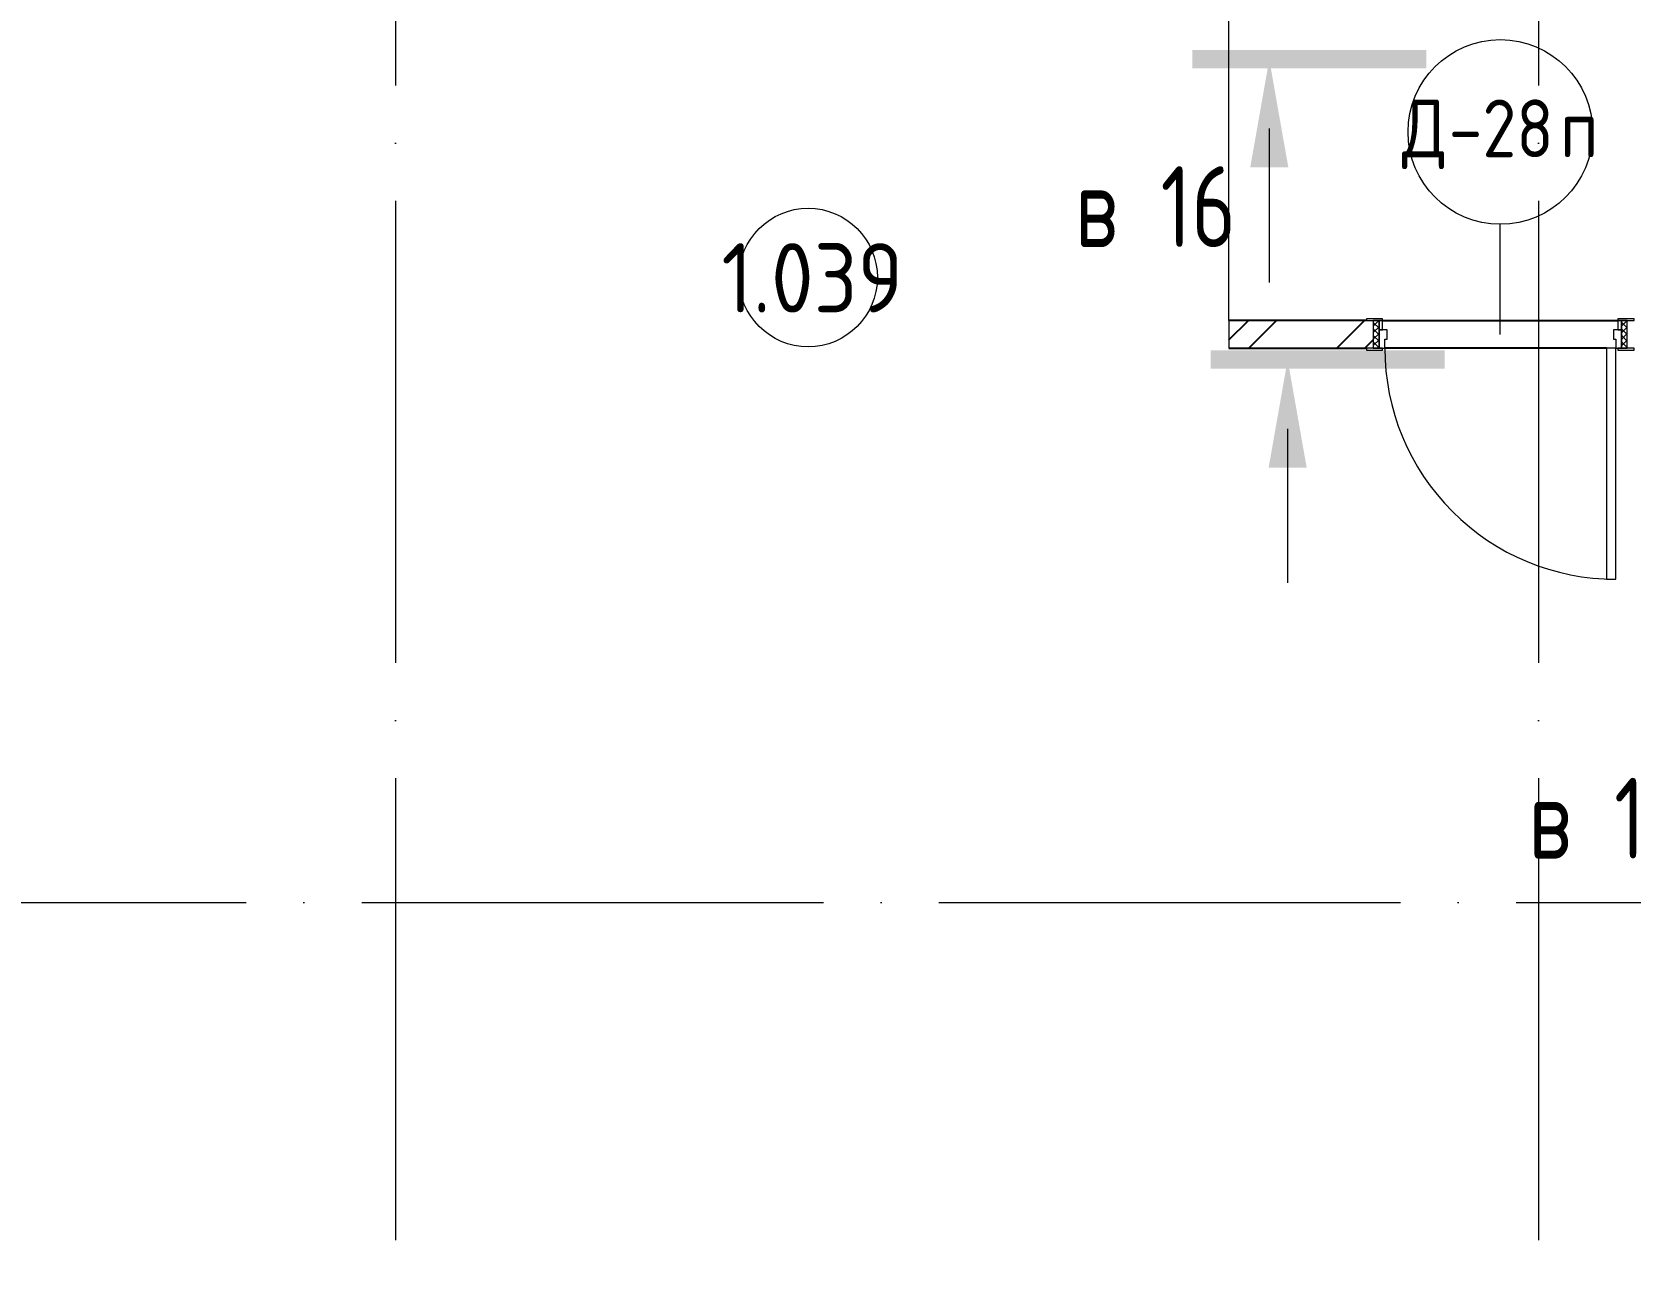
# Model space of a CAD drawing. Header units: millimetres. Extents: x -68946 to 690821, y -552984 to 293768.
# Drawn here: x 98313 to 105235, y 43938 to 49295 of the extents above; entities that cross this region are included whole.
import ezdxf

# ---------------------------------------------------------------- set-up
doc = ezdxf.new("R2010")
doc.units = ezdxf.units.MM
doc.linetypes.add('ADSK_Линия сетки', pattern=[2500, 2000, -250, 0, -250])
doc.linetypes.add('ADSK_Скрыто', pattern=[600, 300, -300])
for name, color, linetype, lineweight in [('0) блоки', 250, 'Continuous', 25), ('A-AREA-____-IDEN', 250, 'Continuous', 9), ('A-DOOR-____-IDEN', 250, 'Continuous', 9), ('A-DOOR-____-MCUT', 250, 'Continuous', 5), ('A-DOOR-____-OTLN', 250, 'Continuous', 5), ('A-DOOR-FRAM-MCUT', 250, 'Continuous', 5), ('A-DOOR-FRAM-OTLN', 250, 'Continuous', 5), ('A-FLOR-____-OTLN', 250, 'Continuous', 9), ('A-WALL-____-MCUT', 250, 'Continuous', 13), ('G-____-____-SYMB', 250, 'ADSK_Скрыто', 9), ('S-GRID-____-OTLN', 250, 'Continuous', 9)]:
    doc.layers.add(name, color=color, linetype=linetype, lineweight=lineweight)
doc.styles.add('GOST Common_1', font='', dxfattribs={"width": 0.9, "height": 250})
doc.styles.add('GOST Common_2', font='', dxfattribs={"width": 0.8, "height": 350})
doc.styles.add('ISOCPEUR_1', font='isocpeur.ttf', dxfattribs={"width": 0.9, "height": 250})
doc.styles.get('GOST Common_1').set_extended_font_data('GOST Common')
doc.styles.get('GOST Common_2').set_extended_font_data('GOST Common')

# ---------------------------------------------------------------- blocks, each defined once
blk = doc.blocks.new('Разрез - Номер вида сзади_3_5 мм-32550532-АР1_Кладочный план 1 этажа С2и3')
at = {"layer": 'G-____-____-SYMB', "linetype": 'Continuous'}
for points in [[(9.798, 0.404), (9.798, -0.394), (-0.333, -0.394), (-0.333, 0.404)], [(2.176, -4.675), (3, 0), (3.824, -4.675)]]:
    blk.add_hatch(color=256, dxfattribs=at).paths.add_polyline_path(points)
at = {"layer": 'G-____-____-SYMB', "linetype": 'Continuous', "lineweight": 20}
blk.add_line((3, -3), (3, -9.663), dxfattribs=at)
blk = doc.blocks.new('Дверь_СКБ_1Ст_Внутренняя - Д-28п_1100x2100h_Зона персонала пищеблока-41919013-АР1_Маркировочный план 1 этажа С2и3')
at = {"layer": 'A-DOOR-____-OTLN'}
h = blk.add_hatch(dxfattribs=at)
h.set_pattern_fill('FP_12', color=256, style=0, pattern_type=2)
h.set_pattern_definition([(135, (1751.41, 124.685), (-14.14214, -14.14214), []), (225, (1751.41, 124.685), (14.14214, -14.14214), [])])
h.paths.add_polyline_path([(537.5, 60), (537.5, -60), (562.5, -60), (562.5, 60)])
at = {"layer": 'A-DOOR-FRAM-OTLN'}
h = blk.add_hatch(dxfattribs=at)
h.set_pattern_fill('FP_13', color=256, style=0, pattern_type=2)
h.set_pattern_definition([(45, (-371.384, 124.685), (-14.1421, 14.1421), []), (135, (-371.384, 124.685), (-14.1421, -14.1421), [])])
h.paths.add_polyline_path([(-537.5, 60), (-537.5, -60), (-512.5, -60), (-512.5, 60)])
at = {"layer": 'A-DOOR-____-MCUT'}
for p, q in [((-487.5, 1060), (-487.5, 60)), ((-447.5, 1060), (-487.5, 1060)), ((-447.5, 60), (-447.5, 1060)), ((-487.5, 60), (-447.5, 60))]:
    blk.add_line(p, q, dxfattribs=at)
at = {"layer": 'A-DOOR-____-OTLN'}
blk.add_arc((-487.5, 60), 1000, 360, 90, dxfattribs=at)
at = {"layer": 'A-DOOR-FRAM-MCUT'}
for p, q in [((-497.5, 68), (-567.5, 68)), ((-567.5, 68), (-567.5, 60)), ((-567.5, 60), (-497.5, 60)), ((-512.5, 60), (-537.5, 60)), ((-537.5, 60), (-537.5, -60)), ((-487.5, 60), (-512.5, 60)), ((-512.5, 60), (-512.5, -20)), ((-512.5, -60), (-512.5, 60)), ((-497.5, 60), (-512.5, 60)), ((-512.5, 60), (-512.5, 59)), ((-512.5, 59), (-497.5, 59)), ((-497.5, 60), (-497.5, 68)), ((-497.5, 59), (-497.5, 60)), ((-487.5, 20), (-487.5, 60)), ((-477.5, 20), (-487.5, 20)), ((-477.5, -20), (-477.5, 20)), ((512.5, 20), (502.5, 20)), ((502.5, 20), (502.5, -20)), ((512.5, 60), (512.5, 20)), ((537.5, 60), (512.5, 60)), ((592.5, 68), (522.5, 68)), ((522.5, 68), (522.5, 60)), ((537.5, 60), (522.5, 60)), ((522.5, 60), (522.5, 59)), ((522.5, 60), (592.5, 60)), ((522.5, 59), (537.5, 59)), ((537.5, -20), (537.5, 60)), ((562.5, 60), (537.5, 60)), ((537.5, 60), (537.5, -60)), ((537.5, 59), (537.5, 60)), ((562.5, -60), (562.5, 60)), ((592.5, 60), (592.5, 68)), ((-497.5, -60), (-567.5, -60)), ((-567.5, -60), (-567.5, -68)), ((-567.5, -68), (-497.5, -68)), ((-537.5, -60), (-512.5, -60)), ((-512.5, -20), (-477.5, -20)), ((-497.5, -20), (-512.5, -20)), ((-512.5, -20), (-512.5, -60)), ((-512.5, -60), (-497.5, -60)), ((-497.5, -60), (-497.5, -20)), ((-497.5, -68), (-497.5, -60)), ((502.5, -20), (537.5, -20)), ((537.5, -20), (522.5, -20)), ((522.5, -20), (522.5, -60)), ((522.5, -60), (537.5, -60)), ((592.5, -60), (522.5, -60)), ((522.5, -60), (522.5, -68)), ((522.5, -68), (592.5, -68)), ((537.5, -60), (537.5, -20)), ((537.5, -60), (562.5, -60)), ((592.5, -68), (592.5, -60))]:
    blk.add_line(p, q, dxfattribs=at)
blk = doc.blocks.new('AAR_СКБ_Марка_Помещения_мал - Номер-28977439-АР1_Маркировочный план 1 этажа С2и3')
at = {"layer": 'A-AREA-____-IDEN'}
blk.add_circle((-0.028, 0), 3, dxfattribs=at)
blk = doc.blocks.new('ADSK_Марка_Дверь - Типоразмер_ADSK_Марка-30565456-АР1_Маркировочный план 1 этажа С2и3')
at = {"layer": 'A-DOOR-____-IDEN'}
blk.add_circle((0, 0), 4, dxfattribs=at)

msp = doc.modelspace()

# ---------------------------------------------------------------- hatches: boundary and pattern name
at = {"layer": '0) блоки'}
h = msp.add_hatch(dxfattribs=at)
h.set_pattern_fill('FP_4', color=256, style=0, pattern_type=2)
h.set_pattern_definition([(45, (12287.9, -7e-12), (-251.4472, 251.4472), []), (45, (12287.9, 381), (-251.4472, 251.4472), [])])
h.paths.add_polyline_path([(110157.9138, 47925), (110157.9138, 48045), (108087.9138, 48045), (108087.9138, 47925), (108969.5265, 47925)])
h.paths.add_polyline_path([(105222.9138, 47925), (108081.9138, 47925), (108081.9138, 48045), (105222.9138, 48045)])
h.paths.add_polyline_path([(104122.9138, 47925), (104122.9138, 48045), (103497.9138, 48045), (103497.9138, 47925), (104092.9138, 47925)])

# ---------------------------------------------------------------- linework, layer by layer
for p, q in [((104092.9138, 48044.9994), (103497.9138, 48044.9994)), ((104162.9138, 48044.9994), (105182.9138, 48044.9994)), ((103497.9138, 47924.9994), (104092.9138, 47924.9994)), ((105132.9138, 47924.9994), (104172.9138, 47924.9994))]:
    msp.add_line(p, q, dxfattribs=at)
at = {"layer": 'A-DOOR-____-IDEN', "color": 18, "true_color": 0x000000}
msp.add_line((104672.9138, 47984.9994), (104672.9138, 48461.9333), dxfattribs=at)
at = {"layer": 'A-FLOR-____-OTLN', "color": 18, "lineweight": 5, "true_color": 0x000000}
msp.add_line((103497.9138, 48044.9994), (103497.9138, 54779.9994), dxfattribs=at)
at = {"layer": 'A-WALL-____-MCUT', "color": 18, "lineweight": 15, "true_color": 0x000000}
msp.add_line((103497.9138, 48044.9994), (103497.9138, 47924.9994), dxfattribs=at)
at = {"layer": 'S-GRID-____-OTLN', "color": 18, "linetype": 'ADSK_Линия сетки', "true_color": 0x000000}
for p, q in [((99887.9138, 61063.6538), (99887.9138, -2919.5356)), ((104837.9138, 61063.6538), (104837.9138, -2919.5356)), ((77240.3519, 45525), (168626.8279, 45525))]:
    msp.add_line(p, q, dxfattribs=at)

# ---------------------------------------------------------------- block references
at = {"layer": 'A-AREA-____-IDEN', "color": 18, "true_color": 0x000000, "xscale": 99.99999999999993, "yscale": 99.99999999999993, "zscale": 99.99999999999993}
msp.add_blockref('AAR_СКБ_Марка_Помещения_мал - Номер-28977439-АР1_Маркировочный план 1 этажа С2и3', (101677.7509, 48231.5674), dxfattribs=at)
at = {"layer": 'A-DOOR-____-IDEN', "color": 18, "true_color": 0x000000, "xscale": 99.99999999999993, "yscale": 99.99999999999993, "zscale": 99.99999999999993}
msp.add_blockref('ADSK_Марка_Дверь - Типоразмер_ADSK_Марка-30565456-АР1_Маркировочный план 1 этажа С2и3', (104673.3712, 48861.9333), dxfattribs=at)
at = {"layer": 'A-DOOR-____-OTLN', "color": 18, "true_color": 0x000000, "rotation": 180}
msp.add_blockref('Дверь_СКБ_1Ст_Внутренняя - Д-28п_1100x2100h_Зона персонала пищеблока-41919013-АР1_Маркировочный план 1 этажа С2и3', (104685.4138, 47984.9994), dxfattribs=at)
at = {"layer": 'G-____-____-SYMB', "linetype": 'Continuous', "xscale": 99.99999999999993, "yscale": 99.99999999999993, "zscale": 99.99999999999993}
for p in [(103372.4968, 49176.5354), (103452.1197, 47875.9261)]:
    msp.add_blockref('Разрез - Номер вида сзади_3_5 мм-32550532-АР1_Кладочный план 1 этажа С2и3', p, dxfattribs=at)

# ---------------------------------------------------------------- texts
at = {"layer": 'A-AREA-____-IDEN', "color": 18, "true_color": 0x000000, "insert": (101299.4117, 48380.2272), "char_height": 300, "width": 609.2825, "attachment_point": 1, "style": 'ISOCPEUR_1'}
msp.add_mtext('1.039', dxfattribs=at)
at = {"layer": 'A-DOOR-____-IDEN', "color": 18, "true_color": 0x000000, "char_height": 250, "attachment_point": 1, "style": 'GOST Common_1'}
for s, insert, width in [('\\fGOST Common|b0|i0|c204|p34|;\\W.9;Д', (104247.2138, 49002.3839), 245.316375), ('-28', (104449.6201, 49002.3839), 584.430187), ('\\fGOST Common|b0|i0|c204|p34|;\\W.9;п', (104931.8232, 49002.3839), 194.810062)]:
    msp.add_mtext(s, dxfattribs=dict(at, insert=insert, width=width))
at = {"layer": 'G-____-____-SYMB', "linetype": 'Continuous', "char_height": 350, "attachment_point": 1, "style": 'GOST Common_2'}
for s, insert, width in [(' 16', (103031.5666, 48713.4328), 525.907), ('\\fGOST Common|b0|i0|c204|p34|;\\W.8;в', (102830.4833, 48713.4328), 243.713), (' 15', (104996.2522, 46064.9112), 525.907), ('\\fGOST Common|b0|i0|c204|p34|;\\W.8;в', (104795.1689, 46064.9112), 243.713)]:
    msp.add_mtext(s, dxfattribs=dict(at, insert=insert, width=width))

doc.saveas('drawing.dxf')
